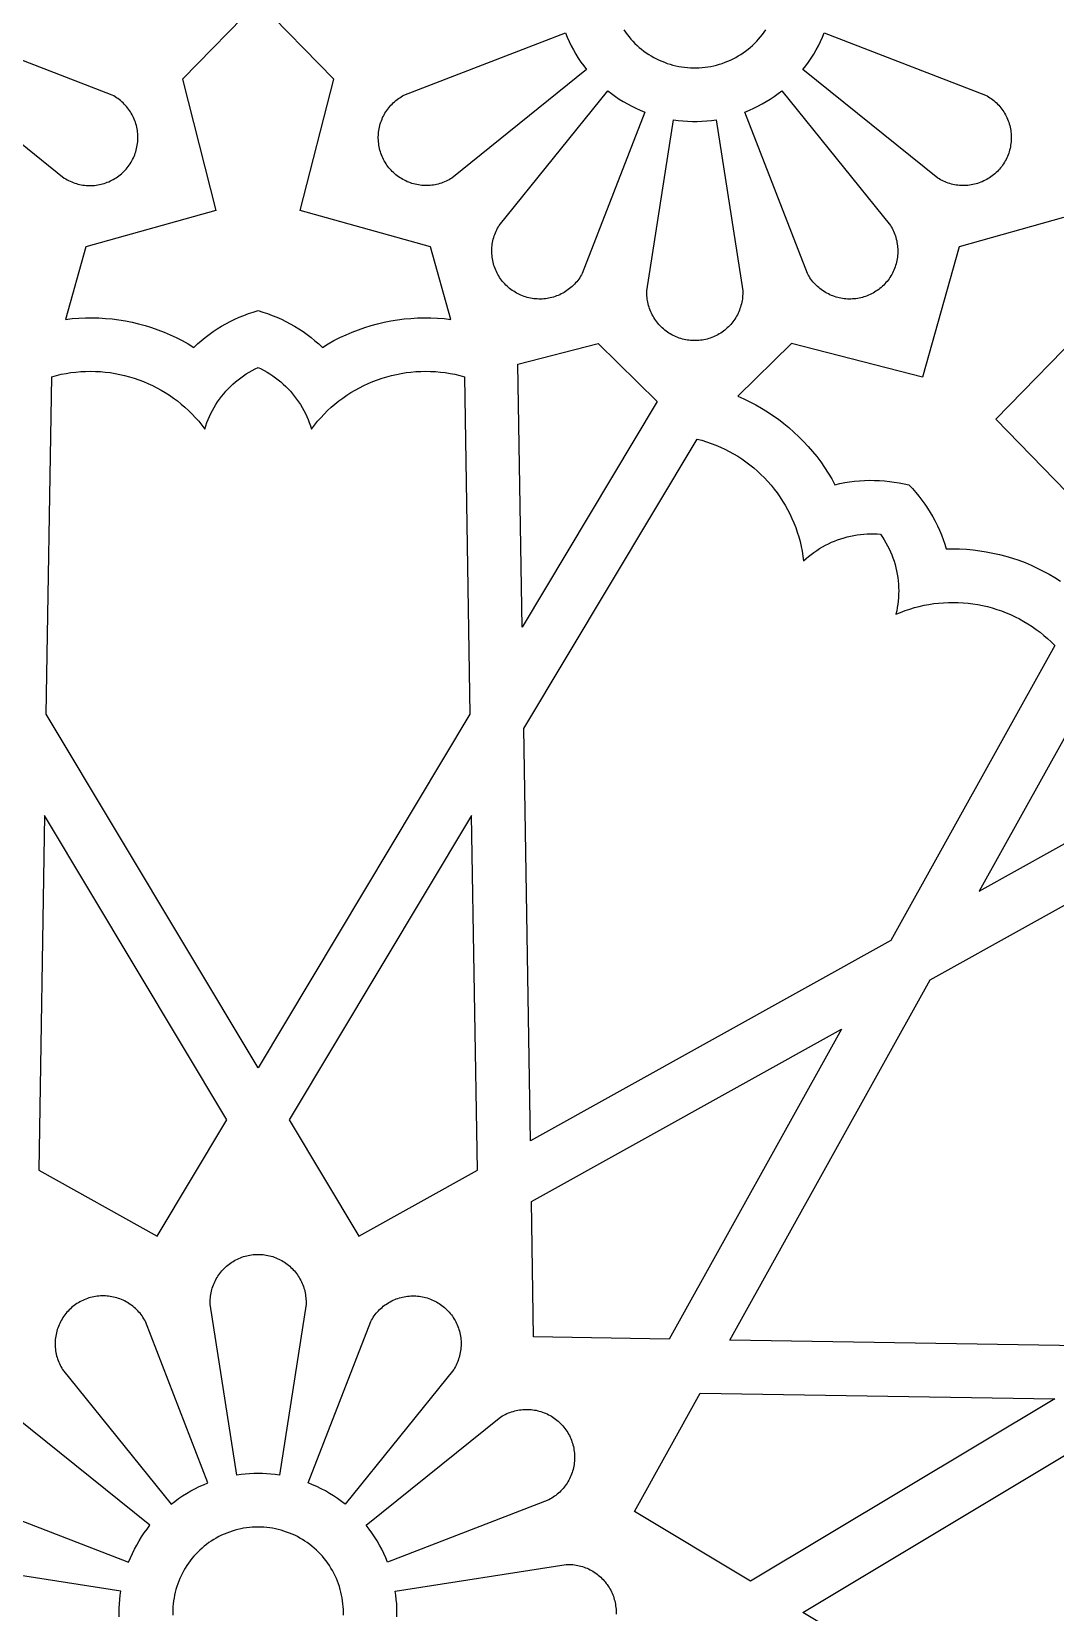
# Model space of a CAD drawing. Extents: x 0 to 1266, y 0 to 1438.
# Drawn here: x 590.9 to 782.2, y 719.1 to 1014.5 of the extents above; entities that cross this region are included whole.
import ezdxf

# ---------------------------------------------------------------- set-up
doc = ezdxf.new("R2010")
doc.units = 0
doc.layers.add('Default_Layer', color=1, linetype='CONTINUOUS')

msp = doc.modelspace()

# ---------------------------------------------------------------- linework, layer by layer
at = {"layer": 'Default_Layer'}
for points in [[(669.23, 960.71), (665.43, 974.27), (641.1, 981.09), (647.35, 1005.58), (633.21, 1020.05), (619.07, 1005.58), (625.33, 981.09), (601, 974.27), (597.2, 960.71), (598.44, 960.85), (599.69, 960.95), (600.94, 961), (602.2, 961.01), (603.45, 960.98), (604.7, 960.91), (605.95, 960.79), (607.19, 960.63), (608.43, 960.43), (609.66, 960.18), (610.88, 959.89), (612.08, 959.56), (613.28, 959.19), (614.47, 958.78), (615.64, 958.33), (616.79, 957.84), (617.92, 957.31), (619.04, 956.74), (620.14, 956.13), (621.21, 955.49), (621.89, 956.12), (622.6, 956.73), (623.32, 957.32), (624.06, 957.89), (624.82, 958.43), (625.59, 958.94), (626.39, 959.43), (627.19, 959.89), (628.02, 960.33), (628.85, 960.74), (629.7, 961.12), (630.57, 961.47), (631.44, 961.79), (632.32, 962.09), (633.21, 962.36), (634.11, 962.09), (634.99, 961.79), (635.86, 961.47), (636.72, 961.12), (637.57, 960.74), (638.41, 960.33), (639.23, 959.89), (640.04, 959.43), (640.83, 958.94), (641.61, 958.43), (642.37, 957.89), (643.11, 957.32), (643.83, 956.73), (644.54, 956.12), (645.22, 955.49), (646.29, 956.13), (647.39, 956.74), (648.5, 957.31), (649.64, 957.84), (650.79, 958.33), (651.96, 958.78), (653.15, 959.19), (654.34, 959.56), (655.55, 959.89), (656.77, 960.18), (658, 960.43), (659.24, 960.63), (660.48, 960.79), (661.73, 960.91), (662.98, 960.98), (664.23, 961.01), (665.49, 961), (666.74, 960.95), (667.99, 960.85), (669.23, 960.71)], [(690.63, 1014.29), (690.96, 1013.46), (691.32, 1012.65), (691.71, 1011.85), (692.13, 1011.07), (692.58, 1010.3), (693.05, 1009.54), (693.54, 1008.81), (694.07, 1008.09), (694.61, 1007.38), (669.43, 987.11), (669.16, 986.95), (668.89, 986.79), (668.62, 986.65), (668.34, 986.52), (668.05, 986.39), (667.76, 986.28), (667.47, 986.18), (667.17, 986.09), (666.87, 986), (666.57, 985.93), (666.27, 985.87), (665.96, 985.82), (665.65, 985.78), (665.35, 985.75), (665.04, 985.73), (664.73, 985.72), (664.41, 985.72), (664.1, 985.74), (663.79, 985.76), (663.49, 985.79), (663.18, 985.84), (662.87, 985.9), (662.57, 985.96), (662.27, 986.04), (661.97, 986.13), (661.68, 986.22), (661.39, 986.33), (661.1, 986.45), (660.82, 986.58), (660.54, 986.71), (660.26, 986.86), (660, 987.02), (659.73, 987.18), (659.48, 987.36), (659.23, 987.54), (658.98, 987.73), (658.74, 987.93), (658.51, 988.14), (658.29, 988.36), (658.08, 988.58), (657.87, 988.81), (657.67, 989.05), (657.48, 989.3), (657.3, 989.55), (657.12, 989.8), (656.96, 990.07), (656.8, 990.34), (656.66, 990.61), (656.52, 990.89), (656.39, 991.17), (656.28, 991.46), (656.17, 991.75), (656.07, 992.05), (655.99, 992.35), (655.91, 992.65), (655.85, 992.95), (655.79, 993.26), (655.75, 993.56), (655.71, 993.87), (655.69, 994.18), (655.68, 994.49), (655.68, 994.8), (655.69, 995.11), (655.71, 995.42), (655.74, 995.73), (655.78, 996.04), (655.83, 996.34), (655.9, 996.65), (655.97, 996.95), (656.05, 997.25), (656.15, 997.55), (656.25, 997.84), (656.37, 998.13), (656.49, 998.41), (656.62, 998.69), (656.77, 998.97), (656.92, 999.24), (657.08, 999.5), (657.26, 999.76), (657.44, 1000.01), (657.62, 1000.26), (657.82, 1000.5), (658.03, 1000.73), (658.24, 1000.96), (658.46, 1001.17), (658.69, 1001.38), (658.93, 1001.59), (659.17, 1001.78), (659.42, 1001.97), (659.67, 1002.14), (659.94, 1002.31), (660.2, 1002.47), (660.47, 1002.62), (690.63, 1014.29)], [(735.02, 1007.38), (735.57, 1008.09), (736.09, 1008.81), (736.59, 1009.54), (737.06, 1010.3), (737.5, 1011.07), (737.92, 1011.85), (738.31, 1012.65), (738.68, 1013.46), (739.01, 1014.29), (769.16, 1002.62), (769.43, 1002.47), (769.7, 1002.31), (769.96, 1002.14), (770.22, 1001.97), (770.47, 1001.78), (770.71, 1001.59), (770.95, 1001.38), (771.17, 1001.17), (771.4, 1000.96), (771.61, 1000.73), (771.81, 1000.5), (772.01, 1000.26), (772.2, 1000.01), (772.38, 999.76), (772.55, 999.5), (772.71, 999.24), (772.87, 998.97), (773.01, 998.69), (773.15, 998.41), (773.27, 998.13), (773.38, 997.84), (773.49, 997.55), (773.58, 997.25), (773.67, 996.95), (773.74, 996.65), (773.8, 996.34), (773.86, 996.04), (773.9, 995.73), (773.93, 995.42), (773.95, 995.11), (773.96, 994.8), (773.96, 994.49), (773.94, 994.18), (773.92, 993.87), (773.89, 993.56), (773.84, 993.26), (773.79, 992.95), (773.72, 992.65), (773.65, 992.35), (773.56, 992.05), (773.47, 991.75), (773.36, 991.46), (773.24, 991.17), (773.12, 990.89), (772.98, 990.61), (772.83, 990.34), (772.68, 990.07), (772.51, 989.8), (772.34, 989.55), (772.16, 989.3), (771.97, 989.05), (771.77, 988.81), (771.56, 988.58), (771.35, 988.36), (771.12, 988.14), (770.89, 987.93), (770.66, 987.73), (770.41, 987.54), (770.16, 987.36), (769.9, 987.18), (769.64, 987.02), (769.37, 986.86), (769.1, 986.71), (768.82, 986.58), (768.54, 986.45), (768.25, 986.33), (767.96, 986.22), (767.66, 986.13), (767.37, 986.04), (767.07, 985.96), (766.76, 985.9), (766.46, 985.84), (766.15, 985.79), (765.84, 985.76), (765.53, 985.74), (765.22, 985.72), (764.91, 985.72), (764.6, 985.73), (764.29, 985.75), (763.98, 985.78), (763.67, 985.82), (763.37, 985.87), (763.06, 985.93), (762.76, 986), (762.46, 986.09), (762.17, 986.18), (761.87, 986.28), (761.58, 986.39), (761.3, 986.52), (761.02, 986.65), (760.74, 986.79), (760.47, 986.95), (760.21, 987.11), (735.02, 1007.38)], [(698.55, 1003.45), (699.25, 1002.9), (699.97, 1002.38), (700.71, 1001.88), (701.46, 1001.41), (702.23, 1000.97), (703.02, 1000.55), (703.82, 1000.16), (704.63, 999.8), (705.45, 999.46), (693.78, 969.31), (693.63, 969.04), (693.48, 968.77), (693.31, 968.51), (693.13, 968.25), (692.95, 968), (692.75, 967.76), (692.55, 967.53), (692.34, 967.3), (692.12, 967.08), (691.9, 966.86), (691.66, 966.66), (691.42, 966.46), (691.18, 966.27), (690.93, 966.09), (690.67, 965.92), (690.4, 965.76), (690.13, 965.6), (689.86, 965.46), (689.58, 965.32), (689.29, 965.2), (689, 965.09), (688.71, 964.98), (688.42, 964.89), (688.12, 964.8), (687.81, 964.73), (687.51, 964.67), (687.2, 964.62), (686.9, 964.57), (686.59, 964.54), (686.28, 964.52), (685.97, 964.51), (685.66, 964.51), (685.35, 964.53), (685.04, 964.55), (684.73, 964.58), (684.42, 964.63), (684.12, 964.68), (683.81, 964.75), (683.51, 964.82), (683.21, 964.91), (682.92, 965), (682.63, 965.11), (682.34, 965.23), (682.06, 965.35), (681.78, 965.49), (681.5, 965.64), (681.23, 965.79), (680.97, 965.96), (680.71, 966.13), (680.46, 966.31), (680.22, 966.5), (679.98, 966.7), (679.75, 966.91), (679.52, 967.12), (679.31, 967.35), (679.1, 967.58), (678.9, 967.82), (678.71, 968.06), (678.52, 968.31), (678.35, 968.57), (678.18, 968.83), (678.03, 969.1), (677.88, 969.37), (677.74, 969.65), (677.62, 969.93), (677.5, 970.22), (677.39, 970.51), (677.29, 970.81), (677.2, 971.1), (677.13, 971.4), (677.06, 971.71), (677.01, 972.01), (676.96, 972.32), (676.93, 972.63), (676.9, 972.94), (676.89, 973.25), (676.89, 973.56), (676.89, 973.87), (676.91, 974.18), (676.94, 974.49), (676.98, 974.8), (677.03, 975.1), (677.1, 975.41), (677.17, 975.71), (677.25, 976.01), (677.34, 976.3), (677.45, 976.6), (677.56, 976.89), (677.68, 977.17), (677.82, 977.45), (677.96, 977.73), (678.11, 978), (678.27, 978.26), (698.55, 1003.45)], [(724.18, 999.46), (725.01, 999.8), (725.82, 1000.16), (726.62, 1000.55), (727.4, 1000.97), (728.17, 1001.41), (728.93, 1001.88), (729.66, 1002.38), (730.39, 1002.9), (731.09, 1003.45), (751.36, 978.26), (751.53, 978), (751.68, 977.73), (751.82, 977.45), (751.95, 977.17), (752.08, 976.89), (752.19, 976.6), (752.29, 976.3), (752.39, 976.01), (752.47, 975.71), (752.54, 975.41), (752.6, 975.1), (752.65, 974.8), (752.69, 974.49), (752.72, 974.18), (752.74, 973.87), (752.75, 973.56), (752.75, 973.25), (752.73, 972.94), (752.71, 972.63), (752.68, 972.32), (752.63, 972.01), (752.57, 971.71), (752.51, 971.4), (752.43, 971.1), (752.34, 970.81), (752.25, 970.51), (752.14, 970.22), (752.02, 969.93), (751.89, 969.65), (751.76, 969.37), (751.61, 969.1), (751.45, 968.83), (751.29, 968.57), (751.11, 968.31), (750.93, 968.06), (750.74, 967.82), (750.54, 967.58), (750.33, 967.35), (750.11, 967.12), (749.89, 966.91), (749.66, 966.7), (749.42, 966.5), (749.18, 966.31), (748.92, 966.13), (748.67, 965.96), (748.4, 965.79), (748.13, 965.64), (747.86, 965.49), (747.58, 965.35), (747.3, 965.23), (747.01, 965.11), (746.72, 965), (746.42, 964.91), (746.13, 964.82), (745.82, 964.75), (745.52, 964.68), (745.21, 964.63), (744.91, 964.58), (744.6, 964.55), (744.29, 964.53), (743.98, 964.51), (743.67, 964.51), (743.36, 964.52), (743.05, 964.54), (742.74, 964.57), (742.43, 964.62), (742.13, 964.67), (741.82, 964.73), (741.52, 964.8), (741.22, 964.89), (740.93, 964.98), (740.63, 965.09), (740.34, 965.2), (740.06, 965.32), (739.78, 965.46), (739.5, 965.6), (739.23, 965.76), (738.97, 965.92), (738.71, 966.09), (738.46, 966.27), (738.21, 966.46), (737.97, 966.66), (737.74, 966.86), (737.51, 967.08), (737.3, 967.3), (737.09, 967.53), (736.88, 967.76), (736.69, 968), (736.5, 968.25), (736.33, 968.51), (736.16, 968.77), (736, 969.04), (735.85, 969.31), (724.18, 999.46)], [(710.83, 998.02), (711.71, 997.9), (712.6, 997.81), (713.48, 997.75), (714.37, 997.71), (715.26, 997.71), (716.15, 997.75), (717.04, 997.81), (717.92, 997.9), (718.8, 998.02), (723.77, 966.07), (723.78, 965.76), (723.78, 965.45), (723.76, 965.14), (723.74, 964.83), (723.7, 964.52), (723.65, 964.22), (723.6, 963.91), (723.53, 963.61), (723.45, 963.31), (723.36, 963.01), (723.26, 962.72), (723.16, 962.42), (723.04, 962.14), (722.91, 961.86), (722.77, 961.58), (722.62, 961.3), (722.46, 961.04), (722.3, 960.77), (722.12, 960.52), (721.94, 960.27), (721.75, 960.03), (721.54, 959.79), (721.34, 959.56), (721.12, 959.34), (720.89, 959.12), (720.66, 958.92), (720.42, 958.72), (720.18, 958.53), (719.93, 958.35), (719.67, 958.17), (719.4, 958.01), (719.13, 957.86), (718.86, 957.71), (718.58, 957.58), (718.3, 957.45), (718.01, 957.34), (717.71, 957.23), (717.42, 957.14), (717.12, 957.05), (716.82, 956.98), (716.52, 956.91), (716.21, 956.86), (715.9, 956.82), (715.59, 956.78), (715.28, 956.76), (714.97, 956.75), (714.66, 956.75), (714.35, 956.76), (714.04, 956.78), (713.73, 956.82), (713.43, 956.86), (713.12, 956.91), (712.82, 956.98), (712.52, 957.05), (712.22, 957.14), (711.92, 957.23), (711.63, 957.34), (711.34, 957.45), (711.06, 957.58), (710.78, 957.71), (710.5, 957.86), (710.23, 958.01), (709.97, 958.17), (709.71, 958.35), (709.46, 958.53), (709.21, 958.72), (708.97, 958.92), (708.74, 959.12), (708.52, 959.34), (708.3, 959.56), (708.09, 959.79), (707.89, 960.03), (707.7, 960.27), (707.51, 960.52), (707.34, 960.77), (707.17, 961.04), (707.01, 961.3), (706.87, 961.58), (706.73, 961.86), (706.6, 962.14), (706.48, 962.42), (706.37, 962.72), (706.27, 963.01), (706.18, 963.31), (706.11, 963.61), (706.04, 963.91), (705.98, 964.22), (705.94, 964.52), (705.9, 964.83), (705.87, 965.14), (705.86, 965.45), (705.86, 965.76), (705.86, 966.07), (710.83, 998.02)], [(681.74, 952.36), (696.74, 956.19), (707.81, 945.37), (682.54, 903.2), (681.74, 952.36)], [(671.78, 950.01), (672.8, 886.94), (633.21, 820.87), (593.62, 886.94), (594.65, 950.01), (595.54, 950.24), (596.43, 950.45), (597.33, 950.62), (598.24, 950.76), (599.15, 950.87), (600.07, 950.95), (600.99, 951), (601.91, 951.02), (602.82, 951), (603.74, 950.95), (604.66, 950.87), (605.57, 950.76), (606.48, 950.62), (607.38, 950.44), (608.27, 950.24), (609.16, 950), (610.04, 949.73), (610.91, 949.43), (611.77, 949.11), (612.62, 948.75), (613.45, 948.36), (614.27, 947.95), (615.08, 947.51), (615.86, 947.04), (616.64, 946.54), (617.39, 946.02), (618.13, 945.47), (618.85, 944.89), (619.54, 944.29), (620.22, 943.67), (620.87, 943.02), (621.5, 942.35), (622.11, 941.67), (622.69, 940.96), (623.25, 940.23), (623.44, 940.82), (623.65, 941.42), (623.87, 942), (624.12, 942.58), (624.39, 943.15), (624.68, 943.7), (624.98, 944.25), (625.31, 944.79), (625.65, 945.32), (626.01, 945.83), (626.39, 946.33), (626.78, 946.82), (627.19, 947.3), (627.62, 947.76), (628.06, 948.2), (628.52, 948.63), (628.99, 949.05), (629.48, 949.44), (629.98, 949.82), (630.49, 950.19), (631.01, 950.53), (631.55, 950.86), (632.09, 951.17), (632.65, 951.46), (633.21, 951.73), (633.78, 951.46), (634.34, 951.17), (634.88, 950.86), (635.42, 950.53), (635.94, 950.19), (636.45, 949.82), (636.95, 949.44), (637.44, 949.05), (637.91, 948.63), (638.37, 948.2), (638.81, 947.76), (639.24, 947.3), (639.65, 946.82), (640.04, 946.33), (640.42, 945.83), (640.78, 945.32), (641.12, 944.79), (641.45, 944.25), (641.75, 943.7), (642.04, 943.15), (642.31, 942.58), (642.55, 942), (642.78, 941.42), (642.99, 940.82), (643.18, 940.23), (643.74, 940.96), (644.32, 941.67), (644.93, 942.35), (645.56, 943.02), (646.21, 943.67), (646.89, 944.29), (647.58, 944.89), (648.3, 945.47), (649.04, 946.02), (649.79, 946.54), (650.56, 947.04), (651.35, 947.51), (652.16, 947.95), (652.98, 948.36), (653.81, 948.75), (654.66, 949.11), (655.52, 949.43), (656.39, 949.73), (657.27, 950), (658.15, 950.24), (659.05, 950.44), (659.95, 950.62), (660.86, 950.76), (661.77, 950.87), (662.69, 950.95), (663.6, 951), (664.52, 951.02), (665.44, 951), (666.36, 950.95), (667.27, 950.87), (668.19, 950.76), (669.09, 950.62), (670, 950.45), (670.89, 950.24), (671.78, 950.01)], [(752.4, 905.62), (753.25, 905.97), (754.11, 906.29), (754.98, 906.59), (755.86, 906.85), (756.75, 907.08), (757.65, 907.29), (758.55, 907.46), (759.46, 907.6), (760.37, 907.7), (761.29, 907.78), (762.21, 907.82), (763.13, 907.84), (764.04, 907.82), (764.96, 907.77), (765.88, 907.68), (766.79, 907.57), (767.7, 907.42), (768.6, 907.25), (769.49, 907.04), (770.38, 906.8), (771.26, 906.53), (772.13, 906.23), (772.98, 905.9), (773.83, 905.54), (774.66, 905.15), (775.48, 904.74), (776.29, 904.29), (777.07, 903.82), (777.84, 903.32), (778.6, 902.79), (779.33, 902.24), (780.05, 901.66), (780.74, 901.06), (781.42, 900.44), (782.07, 899.79), (751.42, 844.66), (684.1, 807.24), (682.85, 884.25), (715.27, 938.36), (716.15, 938.12), (717.03, 937.85), (717.9, 937.54), (718.76, 937.21), (719.6, 936.85), (720.44, 936.46), (721.25, 936.05), (722.06, 935.6), (722.84, 935.13), (723.61, 934.63), (724.37, 934.1), (725.1, 933.55), (725.82, 932.97), (726.51, 932.37), (727.18, 931.74), (727.83, 931.09), (728.46, 930.42), (729.07, 929.73), (729.65, 929.01), (730.2, 928.28), (730.73, 927.53), (731.23, 926.76), (731.71, 925.98), (732.16, 925.17), (732.58, 924.36), (732.97, 923.53), (733.33, 922.68), (733.67, 921.83), (733.97, 920.96), (734.24, 920.08), (734.49, 919.19), (734.7, 918.3), (734.88, 917.4), (735.03, 916.49), (735.15, 915.58), (735.61, 916.01), (736.09, 916.42), (736.58, 916.81), (737.08, 917.18), (737.59, 917.54), (738.12, 917.88), (738.66, 918.2), (739.21, 918.51), (739.77, 918.79), (740.34, 919.06), (740.92, 919.3), (741.5, 919.53), (742.1, 919.73), (742.7, 919.92), (743.3, 920.08), (743.91, 920.23), (744.53, 920.35), (745.15, 920.45), (745.77, 920.53), (746.4, 920.59), (747.02, 920.63), (747.65, 920.65), (748.28, 920.64), (748.9, 920.62), (749.53, 920.57), (749.89, 920.05), (750.22, 919.52), (750.54, 918.98), (750.84, 918.43), (751.12, 917.87), (751.38, 917.29), (751.62, 916.71), (751.84, 916.13), (752.05, 915.53), (752.23, 914.93), (752.39, 914.32), (752.53, 913.71), (752.64, 913.1), (752.74, 912.48), (752.82, 911.85), (752.87, 911.23), (752.91, 910.6), (752.92, 909.97), (752.91, 909.34), (752.88, 908.72), (752.83, 908.09), (752.75, 907.47), (752.66, 906.85), (752.54, 906.23), (752.4, 905.62)], [(791.87, 896.84), (767.98, 853.87), (810.95, 877.76), (806.77, 892.66), (791.87, 896.84)], [(614.37, 789.42), (627.39, 811.14), (593.32, 868), (592.24, 801.73), (614.37, 789.42)], [(652.06, 789.42), (674.19, 801.73), (673.11, 868), (639.04, 811.14), (652.06, 789.42)], [(684.69, 770.58), (684.28, 795.9), (742.22, 828.1), (710.01, 770.17), (684.69, 770.58)], [(633.21, 745.04), (632.41, 745.03), (631.61, 744.99), (630.82, 744.93), (630.02, 744.85), (629.23, 744.74), (624.26, 776.68), (624.25, 776.99), (624.26, 777.3), (624.27, 777.6), (624.29, 777.91), (624.33, 778.21), (624.37, 778.52), (624.43, 778.82), (624.5, 779.12), (624.57, 779.42), (624.66, 779.71), (624.76, 780), (624.86, 780.29), (624.98, 780.58), (625.1, 780.86), (625.24, 781.13), (625.38, 781.4), (625.54, 781.67), (625.7, 781.93), (625.87, 782.18), (626.05, 782.43), (626.24, 782.67), (626.44, 782.91), (626.65, 783.14), (626.86, 783.36), (627.08, 783.57), (627.31, 783.78), (627.54, 783.98), (627.78, 784.17), (628.03, 784.35), (628.28, 784.53), (628.54, 784.69), (628.81, 784.85), (629.08, 784.99), (629.35, 785.13), (629.63, 785.26), (629.91, 785.37), (630.2, 785.48), (630.49, 785.58), (630.79, 785.67), (631.08, 785.75), (631.38, 785.82), (631.69, 785.87), (631.99, 785.92), (632.29, 785.96), (632.6, 785.98), (632.91, 786), (633.21, 786), (633.52, 786), (633.83, 785.98), (634.13, 785.96), (634.44, 785.92), (634.74, 785.87), (635.04, 785.82), (635.34, 785.75), (635.64, 785.67), (635.94, 785.58), (636.23, 785.48), (636.51, 785.37), (636.8, 785.26), (637.08, 785.13), (637.35, 784.99), (637.62, 784.85), (637.89, 784.69), (638.15, 784.53), (638.4, 784.35), (638.65, 784.17), (638.89, 783.98), (639.12, 783.78), (639.35, 783.57), (639.57, 783.36), (639.78, 783.14), (639.99, 782.91), (640.19, 782.67), (640.37, 782.43), (640.55, 782.18), (640.73, 781.93), (640.89, 781.67), (641.04, 781.4), (641.19, 781.13), (641.32, 780.86), (641.45, 780.58), (641.57, 780.29), (641.67, 780), (641.77, 779.71), (641.86, 779.42), (641.93, 779.12), (642, 778.82), (642.05, 778.52), (642.1, 778.21), (642.13, 777.91), (642.16, 777.6), (642.17, 777.3), (642.18, 776.99), (642.17, 776.68), (637.2, 744.74), (636.41, 744.85), (635.61, 744.93), (634.81, 744.99), (634.01, 745.03), (633.21, 745.04)], [(616.94, 739.31), (617.65, 739.85), (618.37, 740.37), (619.11, 740.87), (619.86, 741.34), (620.63, 741.79), (621.42, 742.2), (622.21, 742.6), (623.03, 742.96), (623.85, 743.29), (612.18, 773.45), (612.03, 773.72), (611.87, 773.98), (611.7, 774.25), (611.53, 774.5), (611.34, 774.75), (611.15, 774.99), (610.95, 775.23), (610.74, 775.46), (610.52, 775.68), (610.29, 775.89), (610.06, 776.1), (609.82, 776.3), (609.57, 776.48), (609.32, 776.66), (609.06, 776.84), (608.8, 777), (608.53, 777.15), (608.25, 777.3), (607.97, 777.43), (607.69, 777.55), (607.4, 777.67), (607.11, 777.77), (606.81, 777.87), (606.51, 777.95), (606.21, 778.02), (605.91, 778.09), (605.6, 778.14), (605.29, 778.18), (604.98, 778.21), (604.67, 778.23), (604.36, 778.24), (604.05, 778.24), (603.74, 778.23), (603.43, 778.21), (603.12, 778.17), (602.82, 778.13), (602.51, 778.07), (602.21, 778.01), (601.91, 777.93), (601.61, 777.85), (601.31, 777.75), (601.02, 777.64), (600.73, 777.53), (600.45, 777.4), (600.17, 777.26), (599.9, 777.12), (599.63, 776.96), (599.37, 776.8), (599.11, 776.62), (598.86, 776.44), (598.61, 776.25), (598.37, 776.05), (598.14, 775.84), (597.92, 775.63), (597.7, 775.41), (597.49, 775.18), (597.29, 774.94), (597.1, 774.69), (596.92, 774.44), (596.74, 774.19), (596.58, 773.92), (596.42, 773.66), (596.28, 773.38), (596.14, 773.1), (596.01, 772.82), (595.89, 772.53), (595.79, 772.24), (595.69, 771.95), (595.6, 771.65), (595.52, 771.35), (595.46, 771.05), (595.4, 770.74), (595.36, 770.43), (595.32, 770.12), (595.3, 769.82), (595.28, 769.51), (595.28, 769.19), (595.29, 768.88), (595.31, 768.57), (595.34, 768.27), (595.38, 767.96), (595.43, 767.65), (595.49, 767.35), (595.56, 767.05), (595.65, 766.75), (595.74, 766.45), (595.84, 766.16), (595.96, 765.87), (596.08, 765.58), (596.21, 765.3), (596.36, 765.03), (596.51, 764.76), (596.67, 764.49), (616.94, 739.31)], [(649.48, 739.31), (648.78, 739.85), (648.06, 740.37), (647.32, 740.87), (646.57, 741.34), (645.8, 741.79), (645.01, 742.2), (644.21, 742.6), (643.4, 742.96), (642.58, 743.29), (654.25, 773.45), (654.4, 773.72), (654.56, 773.98), (654.72, 774.25), (654.9, 774.5), (655.09, 774.75), (655.28, 774.99), (655.48, 775.23), (655.69, 775.46), (655.91, 775.68), (656.14, 775.89), (656.37, 776.1), (656.61, 776.3), (656.85, 776.48), (657.11, 776.66), (657.37, 776.84), (657.63, 777), (657.9, 777.15), (658.18, 777.3), (658.46, 777.43), (658.74, 777.55), (659.03, 777.67), (659.32, 777.77), (659.62, 777.87), (659.92, 777.95), (660.22, 778.02), (660.52, 778.09), (660.83, 778.14), (661.14, 778.18), (661.44, 778.21), (661.75, 778.23), (662.06, 778.24), (662.37, 778.24), (662.69, 778.23), (662.99, 778.21), (663.3, 778.17), (663.61, 778.13), (663.92, 778.07), (664.22, 778.01), (664.52, 777.93), (664.82, 777.85), (665.11, 777.75), (665.41, 777.64), (665.69, 777.53), (665.98, 777.4), (666.26, 777.26), (666.53, 777.12), (666.8, 776.96), (667.06, 776.8), (667.32, 776.62), (667.57, 776.44), (667.82, 776.25), (668.05, 776.05), (668.29, 775.84), (668.51, 775.63), (668.73, 775.41), (668.93, 775.18), (669.13, 774.94), (669.33, 774.69), (669.51, 774.44), (669.68, 774.19), (669.85, 773.92), (670.01, 773.66), (670.15, 773.38), (670.29, 773.1), (670.42, 772.82), (670.53, 772.53), (670.64, 772.24), (670.74, 771.95), (670.83, 771.65), (670.9, 771.35), (670.97, 771.05), (671.03, 770.74), (671.07, 770.43), (671.11, 770.12), (671.13, 769.82), (671.14, 769.51), (671.15, 769.19), (671.14, 768.88), (671.12, 768.57), (671.09, 768.27), (671.05, 767.96), (671, 767.65), (670.94, 767.35), (670.86, 767.05), (670.78, 766.75), (670.69, 766.45), (670.58, 766.16), (670.47, 765.87), (670.35, 765.58), (670.22, 765.3), (670.07, 765.03), (669.92, 764.76), (669.76, 764.49), (649.48, 739.31)], [(703.54, 737.94), (715.84, 760.07), (782.11, 759), (725.25, 724.93), (703.54, 737.94)], [(657.41, 728.47), (657.07, 729.29), (656.71, 730.1), (656.32, 730.9), (655.9, 731.69), (655.45, 732.46), (654.98, 733.21), (654.49, 733.95), (653.97, 734.67), (653.42, 735.37), (678.6, 755.65), (678.87, 755.81), (679.14, 755.96), (679.41, 756.1), (679.7, 756.24), (679.98, 756.36), (680.27, 756.47), (680.56, 756.58), (680.86, 756.67), (681.16, 756.75), (681.46, 756.82), (681.76, 756.88), (682.07, 756.94), (682.38, 756.98), (682.69, 757.01), (683, 757.03), (683.31, 757.03), (683.62, 757.03), (683.93, 757.02), (684.24, 756.99), (684.55, 756.96), (684.85, 756.91), (685.16, 756.86), (685.46, 756.79), (685.76, 756.71), (686.06, 756.63), (686.36, 756.53), (686.65, 756.42), (686.93, 756.3), (687.22, 756.18), (687.5, 756.04), (687.77, 755.89), (688.04, 755.74), (688.3, 755.57), (688.56, 755.4), (688.81, 755.21), (689.05, 755.02), (689.29, 754.82), (689.52, 754.61), (689.74, 754.4), (689.96, 754.17), (690.16, 753.94), (690.36, 753.7), (690.55, 753.46), (690.74, 753.21), (690.91, 752.95), (691.07, 752.69), (691.23, 752.42), (691.38, 752.14), (691.51, 751.86), (691.64, 751.58), (691.76, 751.29), (691.86, 751), (691.96, 750.71), (692.04, 750.41), (692.12, 750.11), (692.19, 749.8), (692.24, 749.5), (692.28, 749.19), (692.32, 748.88), (692.34, 748.57), (692.35, 748.26), (692.35, 747.95), (692.34, 747.64), (692.32, 747.33), (692.29, 747.02), (692.25, 746.72), (692.2, 746.41), (692.14, 746.11), (692.06, 745.8), (691.98, 745.5), (691.88, 745.21), (691.78, 744.92), (691.67, 744.63), (691.54, 744.34), (691.41, 744.06), (691.26, 743.79), (691.11, 743.52), (690.95, 743.25), (690.78, 742.99), (690.6, 742.74), (690.41, 742.49), (690.21, 742.26), (690, 742.02), (689.79, 741.8), (689.57, 741.58), (689.34, 741.37), (689.11, 741.17), (688.86, 740.97), (688.61, 740.79), (688.36, 740.61), (688.1, 740.44), (687.83, 740.29), (687.56, 740.14), (657.41, 728.47)]]:
    msp.add_lwpolyline(points, close=True, dxfattribs=at)
for points in [[(571.82, 1007.38), (597, 987.11), (597.26, 986.95), (597.53, 986.79), (597.81, 986.65), (598.09, 986.52), (598.38, 986.39), (598.67, 986.28), (598.96, 986.18), (599.25, 986.09), (599.55, 986), (599.86, 985.93), (600.16, 985.87), (600.47, 985.82), (600.77, 985.78), (601.08, 985.75), (601.39, 985.73), (601.7, 985.72), (602.01, 985.72), (602.32, 985.74), (602.63, 985.76), (602.94, 985.79), (603.25, 985.84), (603.55, 985.9), (603.86, 985.96), (604.16, 986.04), (604.46, 986.13), (604.75, 986.22), (605.04, 986.33), (605.33, 986.45), (605.61, 986.58), (605.89, 986.71), (606.16, 986.86), (606.43, 987.02), (606.7, 987.18), (606.95, 987.36), (607.2, 987.54), (607.45, 987.73), (607.68, 987.93), (607.91, 988.14), (608.14, 988.36), (608.35, 988.58), (608.56, 988.81), (608.76, 989.05), (608.95, 989.3), (609.13, 989.55), (609.31, 989.8), (609.47, 990.07), (609.63, 990.34), (609.77, 990.61), (609.91, 990.89), (610.03, 991.17), (610.15, 991.46), (610.26, 991.75), (610.35, 992.05), (610.44, 992.35), (610.52, 992.65), (610.58, 992.95), (610.64, 993.26), (610.68, 993.56), (610.71, 993.87), (610.74, 994.18), (610.75, 994.49), (610.75, 994.8), (610.74, 995.11), (610.72, 995.42), (610.69, 995.73), (610.65, 996.04), (610.59, 996.34), (610.53, 996.65), (610.46, 996.95), (610.37, 997.25), (610.28, 997.55), (610.18, 997.84), (610.06, 998.13), (609.94, 998.41), (609.8, 998.69), (609.66, 998.97), (609.51, 999.24), (609.34, 999.5), (609.17, 999.76), (608.99, 1000.01), (608.8, 1000.26), (608.61, 1000.5), (608.4, 1000.73), (608.19, 1000.96), (607.97, 1001.17), (607.74, 1001.38), (607.5, 1001.59), (607.26, 1001.78), (607.01, 1001.97), (606.75, 1002.14), (606.49, 1002.31), (606.23, 1002.47), (605.95, 1002.62), (575.8, 1014.29)], [(701.54, 1014.82), (701.86, 1014.37), (702.18, 1013.93), (702.53, 1013.5), (702.89, 1013.08), (703.26, 1012.68), (703.64, 1012.28), (704.04, 1011.9), (704.45, 1011.54), (704.88, 1011.19), (705.31, 1010.85), (705.76, 1010.53), (706.22, 1010.23), (706.69, 1009.94), (707.17, 1009.67), (707.65, 1009.41), (708.15, 1009.17), (708.65, 1008.95), (709.17, 1008.75), (709.68, 1008.56), (710.21, 1008.39), (710.74, 1008.24), (711.27, 1008.11), (711.81, 1008), (712.35, 1007.9), (712.9, 1007.83), (713.44, 1007.77), (713.99, 1007.73), (714.54, 1007.71), (715.09, 1007.71), (715.64, 1007.73), (716.19, 1007.77), (716.74, 1007.83), (717.28, 1007.9), (717.83, 1008), (718.37, 1008.11), (718.9, 1008.24), (719.43, 1008.39), (719.95, 1008.56), (720.47, 1008.75), (720.98, 1008.95), (721.49, 1009.17), (721.98, 1009.41), (722.47, 1009.67), (722.95, 1009.94), (723.42, 1010.23), (723.87, 1010.53), (724.32, 1010.85), (724.76, 1011.19), (725.18, 1011.54), (725.59, 1011.9), (725.99, 1012.28), (726.38, 1012.68), (726.75, 1013.08), (727.11, 1013.5), (727.45, 1013.93), (727.78, 1014.37), (728.09, 1014.82)], [(783.69, 979.73), (764.21, 974.27), (757.38, 949.93), (732.9, 956.19), (722.83, 946.35), (723.98, 945.85), (725.11, 945.31), (726.22, 944.73), (727.31, 944.11), (728.38, 943.46), (729.42, 942.77), (730.44, 942.04), (731.44, 941.28), (732.41, 940.49), (733.35, 939.66), (734.26, 938.8), (735.15, 937.91), (736, 936.99), (736.82, 936.04), (737.6, 935.07), (738.36, 934.07), (739.08, 933.04), (739.76, 931.99), (740.4, 930.91), (741.01, 929.82), (741.92, 930.03), (742.83, 930.21), (743.75, 930.35), (744.68, 930.47), (745.6, 930.56), (746.53, 930.62), (747.46, 930.65), (748.4, 930.64), (749.33, 930.61), (750.26, 930.54), (751.18, 930.45), (752.1, 930.32), (753.02, 930.17), (753.94, 929.98), (754.84, 929.77), (755.48, 929.09), (756.1, 928.39), (756.69, 927.67), (757.26, 926.94), (757.81, 926.18), (758.33, 925.41), (758.82, 924.62), (759.29, 923.82), (759.73, 923), (760.15, 922.16), (760.54, 921.32), (760.9, 920.46), (761.23, 919.59), (761.53, 918.71), (761.8, 917.82), (763.05, 917.84), (764.31, 917.81), (765.56, 917.75), (766.81, 917.64), (768.05, 917.49), (769.29, 917.3), (770.52, 917.06), (771.74, 916.78), (772.96, 916.46), (774.16, 916.1), (775.34, 915.7), (776.52, 915.26), (777.67, 914.78), (778.81, 914.25), (779.93, 913.69), (781.03, 913.1), (782.11, 912.46), (783.17, 911.79)], [(788.7, 923.97), (771.04, 942.05), (788.7, 960.13)], [(798.36, 768.74), (721.35, 769.99), (758.77, 837.31), (813.9, 867.96)], [(801.06, 679.51), (734.98, 719.1), (801.06, 758.69)], [(578.87, 740.14), (609.02, 728.47), (609.02, 728.47), (609.36, 729.29), (609.72, 730.1), (610.11, 730.9), (610.53, 731.69), (610.97, 732.46), (611.44, 733.21), (611.94, 733.95), (612.46, 734.67), (613.01, 735.37), (587.83, 755.65)], [(649.15, 718.56), (649.16, 719.1), (649.15, 719.65), (649.12, 720.19), (649.07, 720.73), (649.01, 721.27), (648.92, 721.81), (648.82, 722.35), (648.7, 722.88), (648.56, 723.4), (648.41, 723.92), (648.24, 724.44), (648.04, 724.95), (647.84, 725.45), (647.61, 725.95), (647.37, 726.44), (647.11, 726.91), (646.83, 727.38), (646.54, 727.84), (646.24, 728.29), (645.92, 728.73), (645.58, 729.16), (645.23, 729.58), (644.86, 729.98), (644.49, 730.37), (644.1, 730.75), (643.69, 731.12), (643.27, 731.47), (642.85, 731.8), (642.41, 732.13), (641.96, 732.43), (641.5, 732.72), (641.03, 733), (640.55, 733.26), (640.06, 733.5), (639.57, 733.72), (639.06, 733.93), (638.55, 734.12), (638.04, 734.3), (637.52, 734.45), (636.99, 734.59), (636.46, 734.71), (635.92, 734.81), (635.38, 734.89), (634.84, 734.96), (634.3, 735.01), (633.76, 735.03), (633.21, 735.04), (633.21, 735.04), (632.67, 735.03), (632.13, 735.01), (631.58, 734.96), (631.04, 734.89), (630.51, 734.81), (629.97, 734.71), (629.44, 734.59), (628.91, 734.45), (628.39, 734.3), (627.88, 734.12), (627.37, 733.93), (626.86, 733.72), (626.37, 733.5), (625.88, 733.26), (625.4, 733), (624.93, 732.72), (624.47, 732.43), (624.02, 732.13), (623.58, 731.8), (623.15, 731.47), (622.74, 731.12), (622.33, 730.75), (621.94, 730.37), (621.56, 729.98), (621.2, 729.58), (620.85, 729.16), (620.51, 728.73), (620.19, 728.29), (619.88, 727.84), (619.59, 727.38), (619.32, 726.91), (619.06, 726.44), (618.82, 725.95), (618.59, 725.45), (618.38, 724.95), (618.19, 724.44), (618.02, 723.92), (617.86, 723.4), (617.73, 722.88), (617.61, 722.35), (617.5, 721.81), (617.42, 721.27), (617.36, 720.73), (617.31, 720.19), (617.28, 719.65), (617.27, 719.1), (617.28, 718.56)], [(607.28, 718.3), (607.27, 719.1), (607.28, 719.9), (607.32, 720.7), (607.38, 721.5), (607.47, 722.3), (607.58, 723.09), (575.63, 728.06)], [(659.14, 718.3), (659.16, 719.1), (659.14, 719.9), (659.11, 720.7), (659.04, 721.5), (658.96, 722.3), (658.85, 723.09), (690.79, 728.06), (691.1, 728.06), (691.41, 728.06), (691.72, 728.05), (692.02, 728.02), (692.33, 727.99), (692.63, 727.94), (692.93, 727.89), (693.23, 727.82), (693.53, 727.74), (693.83, 727.66), (694.12, 727.56), (694.4, 727.45), (694.69, 727.34), (694.97, 727.21), (695.25, 727.08), (695.52, 726.93), (695.78, 726.78), (696.04, 726.61), (696.3, 726.44), (696.55, 726.26), (696.79, 726.07), (697.02, 725.88), (697.25, 725.67), (697.47, 725.46), (697.69, 725.24), (697.89, 725.01), (698.09, 724.78), (698.28, 724.53), (698.46, 724.29), (698.64, 724.03), (698.8, 723.77), (698.96, 723.51), (699.1, 723.24), (699.24, 722.96), (699.37, 722.68), (699.49, 722.4), (699.6, 722.11), (699.69, 721.82), (699.78, 721.53), (699.86, 721.23), (699.93, 720.93), (699.99, 720.63), (700.03, 720.33), (700.07, 720.02), (700.1, 719.72), (700.11, 719.41), (700.12, 719.1), (700.11, 718.79)]]:
    msp.add_lwpolyline(points, dxfattribs=at)

doc.saveas('drawing.dxf')
